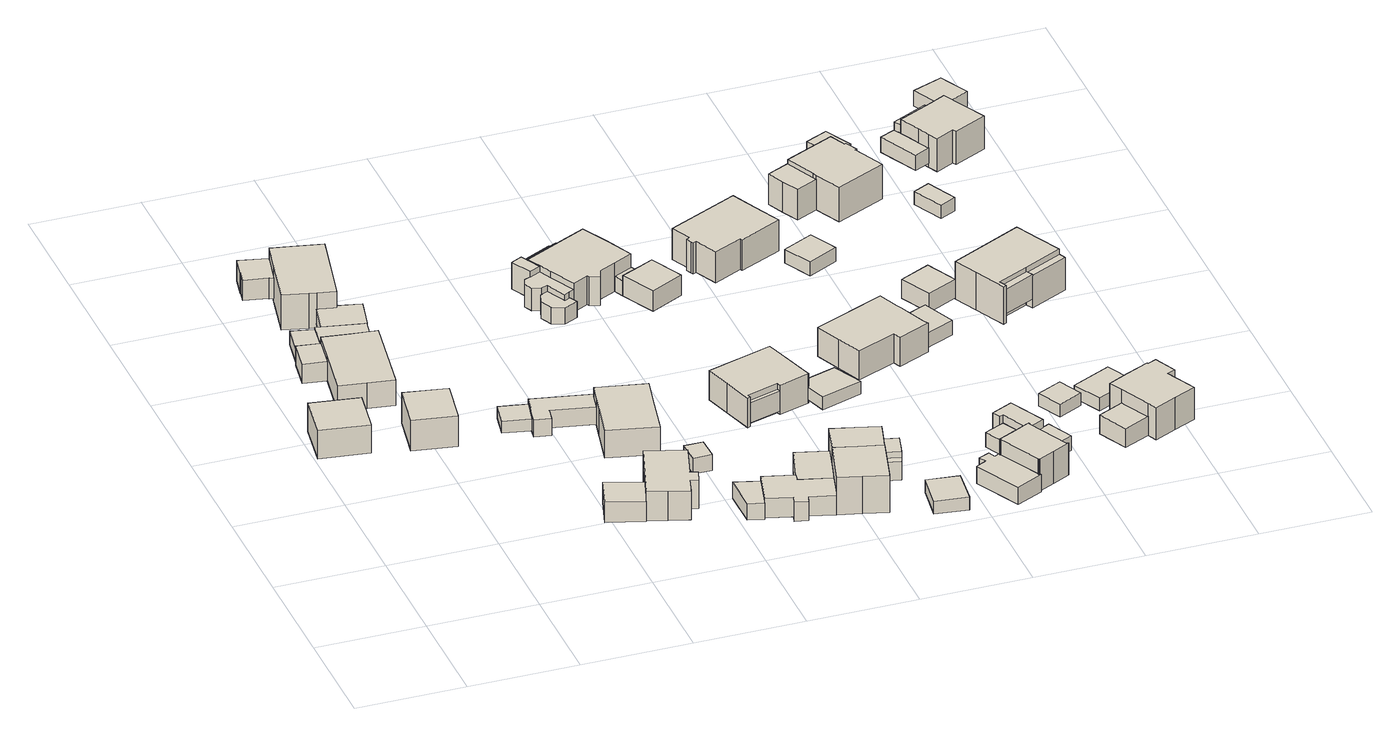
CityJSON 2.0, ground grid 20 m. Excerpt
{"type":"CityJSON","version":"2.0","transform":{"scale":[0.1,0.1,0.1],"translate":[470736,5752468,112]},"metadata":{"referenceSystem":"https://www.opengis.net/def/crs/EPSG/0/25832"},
"CityObjects":{
"building1":{"type":"Building","attributes":{"Gemeindeschluessel":"05711000","BezugspunktDach":"2000","function":"31001_1010","measuredHeight":7.21},"address":[{"country":"Germany","locality":"Bielefeld","thoroughfareNumber":"38c","thoroughfareName":"Alte Paderborner Landstraße"}],"geometry":[{"type":"Solid","lod":"1","boundaries":[[[[0,1,2,3]],[[4,5,6,7]],[[4,7,3,2]],[[5,4,2,1]],[[6,5,1,0]],[[7,6,0,3]]]]}]},
"building2":{"type":"Building","attributes":{"Gemeindeschluessel":"05711000","BezugspunktDach":"2000","function":"51009_1610","measuredHeight":2.61},"address":[{"country":"Germany"}],"geometry":[{"type":"Solid","lod":"1","boundaries":[[[[8,9,10,11]],[[12,13,14,15]],[[12,15,11,10]],[[13,12,10,9]],[[14,13,9,8]],[[15,14,8,11]]]]}]},
"building3":{"type":"Building","attributes":{"Gemeindeschluessel":"05711000","function":"31001_1010"},"address":[{"country":"Germany","locality":"Bielefeld","thoroughfareNumber":"22","thoroughfareName":"Spierenweg"}],"children":["building3-1","building3-2"]},
"building3-1":{"type":"BuildingPart","attributes":{"BezugspunktDach":"2000","measuredHeight":6.2},"parents":["building3"],"geometry":[{"type":"Solid","lod":"1","boundaries":[[[[16,17,18,19,20,21,22,23]],[[24,25,26,27,28,29,30,31]],[[24,31,23,22]],[[25,24,22,21]],[[26,25,21,20]],[[27,26,20,19]],[[28,27,19,18]],[[29,28,18,17]],[[30,29,17,16]],[[31,30,16,23]]]]}]},
"building3-2":{"type":"BuildingPart","attributes":{"BezugspunktDach":"2000","measuredHeight":3.82},"parents":["building3"],"geometry":[{"type":"Solid","lod":"1","boundaries":[[[[32,33,34,35]],[[27,36,37,28]],[[27,28,35,34]],[[36,27,34,33]],[[37,36,33,32]],[[28,37,32,35]]]]}]},
"building4":{"type":"Building","attributes":{"Gemeindeschluessel":"05711000","BezugspunktDach":"2000","function":"31001_1010","measuredHeight":7.66},"address":[{"country":"Germany","locality":"Bielefeld","thoroughfareNumber":"38a","thoroughfareName":"Alte Paderborner Landstraße"}],"geometry":[{"type":"Solid","lod":"1","boundaries":[[[[38,39,40,41]],[[42,43,44,45]],[[42,45,41,40]],[[43,42,40,39]],[[44,43,39,38]],[[45,44,38,41]]]]}]},
"building5":{"type":"Building","attributes":{"Gemeindeschluessel":"05711000","BezugspunktDach":"2000","function":"31001_2460","measuredHeight":2.94},"address":[{"country":"Germany","locality":"Bielefeld","thoroughfareNumber":"22","thoroughfareName":"Spierenweg"}],"geometry":[{"type":"Solid","lod":"1","boundaries":[[[[46,47,48,49,50,51]],[[52,12,15,53,54,55]],[[52,55,51,50]],[[12,52,50,49]],[[15,12,49,48]],[[53,15,48,47]],[[54,53,47,46]],[[55,54,46,51]]]]}]},
"building6":{"type":"Building","attributes":{"Gemeindeschluessel":"05711000","function":"31001_1010"},"address":[{"country":"Germany","locality":"Bielefeld","thoroughfareNumber":"20","thoroughfareName":"Spierenweg"}],"children":["building6-1","building6-2"]},
"building6-1":{"type":"BuildingPart","attributes":{"BezugspunktDach":"2000","measuredHeight":8.31},"parents":["building6"],"geometry":[{"type":"Solid","lod":"1","boundaries":[[[[56,57,58,59,60,61,62,63,64]],[[65,66,67,68,69,70,71,72,73]],[[65,73,64,63]],[[66,65,63,62]],[[67,66,62,61]],[[68,67,61,60]],[[69,68,60,59]],[[70,69,59,58]],[[71,70,58,57]],[[72,71,57,56]],[[73,72,56,64]]]]}]},
"building6-2":{"type":"BuildingPart","attributes":{"BezugspunktDach":"2000","measuredHeight":4.59},"address":[{"country":"Germany","locality":"Bielefeld","thoroughfareNumber":"20","thoroughfareName":"Spierenweg"}],"parents":["building6"],"geometry":[{"type":"Solid","lod":"1","boundaries":[[[[74,75,76,77,78,79,80,81,82,83]],[[84,85,86,87,88,89,90,91,92,93]],[[84,93,83,82]],[[85,84,82,81]],[[86,85,81,80]],[[87,86,80,79]],[[88,87,79,78]],[[89,88,78,77]],[[90,89,77,76]],[[91,90,76,75]],[[92,91,75,74]],[[93,92,74,83]]]]}]},
"building7":{"type":"Building","attributes":{"Gemeindeschluessel":"05711000","BezugspunktDach":"2000","function":"31001_2460","measuredHeight":2.85},"address":[{"country":"Germany","locality":"Bielefeld","thoroughfareNumber":"20","thoroughfareName":"Spierenweg"}],"geometry":[{"type":"Solid","lod":"1","boundaries":[[[[94,47,46,95,96,97,98,99]],[[100,101,102,103,104,105,106,107]],[[100,107,99,98]],[[101,100,98,97]],[[102,101,97,96]],[[103,102,96,95]],[[104,103,95,46]],[[105,104,46,47]],[[106,105,47,94]],[[107,106,94,99]]]]}]},
"building8":{"type":"Building","attributes":{"Gemeindeschluessel":"05711000","BezugspunktDach":"2000","function":"31001_1010","measuredHeight":3.9},"address":[{"country":"Germany","locality":"Bielefeld","thoroughfareNumber":"36","thoroughfareName":"Alte Paderborner Landstraße"}],"geometry":[{"type":"Solid","lod":"1","boundaries":[[[[108,109,110,111]],[[112,113,114,115]],[[112,115,111,110]],[[113,112,110,109]],[[114,113,109,108]],[[115,114,108,111]]]]}]},
"building9":{"type":"Building","attributes":{"Gemeindeschluessel":"05711000","BezugspunktDach":"2000","function":"51009_1610","measuredHeight":2.23},"address":[{"country":"Germany"}],"geometry":[{"type":"Solid","lod":"1","boundaries":[[[[116,117,118,119]],[[120,121,122,123]],[[120,123,119,118]],[[121,120,118,117]],[[122,121,117,116]],[[123,122,116,119]]]]}]},
"building10":{"type":"Building","attributes":{"Gemeindeschluessel":"05711000","BezugspunktDach":"2000","function":"31001_1010","measuredHeight":8.1},"address":[{"country":"Germany","locality":"Bielefeld","thoroughfareNumber":"36","thoroughfareName":"Alte Paderborner Landstraße"}],"geometry":[{"type":"Solid","lod":"1","boundaries":[[[[124,125,126,127,128,129,130,131,132,133,134]],[[135,136,137,138,139,140,141,142,143,144,145]],[[135,145,134,133]],[[136,135,133,132]],[[137,136,132,131]],[[138,137,131,130]],[[139,138,130,129]],[[140,139,129,128]],[[141,140,128,127]],[[142,141,127,126]],[[143,142,126,125]],[[144,143,125,124]],[[145,144,124,134]]]]}]},
"building11":{"type":"Building","attributes":{"Gemeindeschluessel":"05711000","BezugspunktDach":"2000","function":"31001_2460","measuredHeight":4.68},"address":[{"country":"Germany","locality":"Bielefeld","thoroughfareNumber":"13","thoroughfareName":"Spierenweg"}],"geometry":[{"type":"Solid","lod":"1","boundaries":[[[[146,147,148,149,150,151,152,153,154,155,156]],[[157,158,159,160,161,162,163,164,165,166,167]],[[157,167,156,155]],[[158,157,155,154]],[[159,158,154,153]],[[160,159,153,152]],[[161,160,152,151]],[[162,161,151,150]],[[163,162,150,149]],[[164,163,149,148]],[[165,164,148,147]],[[166,165,147,146]],[[167,166,146,156]]]]}]},
"building12":{"type":"Building","attributes":{"Gemeindeschluessel":"05711000","BezugspunktDach":"2000","function":"31001_1010","measuredHeight":7.27},"address":[{"country":"Germany","locality":"Bielefeld","thoroughfareNumber":"13","thoroughfareName":"Spierenweg"}],"geometry":[{"type":"Solid","lod":"1","boundaries":[[[[168,169,170,171,172,173,174,175]],[[176,177,178,179,180,181,182,183]],[[176,183,175,174]],[[177,176,174,173]],[[178,177,173,172]],[[179,178,172,171]],[[180,179,171,170]],[[181,180,170,169]],[[182,181,169,168]],[[183,182,168,175]]]]}]},
"building13":{"type":"Building","attributes":{"Gemeindeschluessel":"05711000","BezugspunktDach":"2000","function":"51009_1611","measuredHeight":3.16},"address":[{"country":"Germany"}],"geometry":[{"type":"Solid","lod":"1","boundaries":[[[[184,185,186,187]],[[188,189,190,191]],[[188,191,187,186]],[[189,188,186,185]],[[190,189,185,184]],[[191,190,184,187]]]]}]},
"building14":{"type":"Building","attributes":{"Gemeindeschluessel":"05711000","BezugspunktDach":"2000","function":"31001_9998","measuredHeight":3.66},"address":[{"country":"Germany","locality":"Bielefeld","thoroughfareNumber":"36","thoroughfareName":"Alte Paderborner Landstraße"}],"geometry":[{"type":"Solid","lod":"1","boundaries":[[[[192,193,194,195]],[[196,197,198,199]],[[196,199,195,194]],[[197,196,194,193]],[[198,197,193,192]],[[199,198,192,195]]]]}]},
"building15":{"type":"Building","attributes":{"Gemeindeschluessel":"05711000","BezugspunktDach":"2000","function":"31001_1100","measuredHeight":3.79},"address":[{"country":"Germany","locality":"Bielefeld","thoroughfareNumber":"34","thoroughfareName":"Alte Paderborner Landstraße"}],"geometry":[{"type":"Solid","lod":"1","boundaries":[[[[200,201,202,203,204,205,206,207,208,209]],[[210,211,212,213,214,215,216,217,218,219]],[[210,219,209,208]],[[211,210,208,207]],[[212,211,207,206]],[[213,212,206,205]],[[214,213,205,204]],[[215,214,204,203]],[[216,215,203,202]],[[217,216,202,201]],[[218,217,201,200]],[[219,218,200,209]]]]}]},
"building16":{"type":"Building","attributes":{"Gemeindeschluessel":"05711000","BezugspunktDach":"2000","function":"51009_1610","measuredHeight":5.5},"address":[{"country":"Germany"}],"geometry":[{"type":"Solid","lod":"1","boundaries":[[[[220,221,222,223]],[[224,225,226,227]],[[224,227,223,222]],[[225,224,222,221]],[[226,225,221,220]],[[227,226,220,223]]]]}]},
"building17":{"type":"Building","attributes":{"Gemeindeschluessel":"05711000","BezugspunktDach":"2000","function":"31001_1100","measuredHeight":3.75},"address":[{"country":"Germany","locality":"Bielefeld","thoroughfareNumber":"34","thoroughfareName":"Alte Paderborner Landstraße"}],"geometry":[{"type":"Solid","lod":"1","boundaries":[[[[228,229,201,200,209,230]],[[219,218,217,231,232,233]],[[219,233,230,209]],[[218,219,209,200]],[[217,218,200,201]],[[231,217,201,229]],[[232,231,229,228]],[[233,232,228,230]]]]}]},
"building18":{"type":"Building","attributes":{"Gemeindeschluessel":"05711000","BezugspunktDach":"2000","function":"31001_1100","measuredHeight":9.77},"address":[{"country":"Germany","locality":"Bielefeld","thoroughfareNumber":"34","thoroughfareName":"Alte Paderborner Landstraße"}],"geometry":[{"type":"Solid","lod":"1","boundaries":[[[[234,235,236,237,238,239,240]],[[241,242,243,244,245,246,247]],[[241,247,240,239]],[[242,241,239,238]],[[243,242,238,237]],[[244,243,237,236]],[[245,244,236,235]],[[246,245,235,234]],[[247,246,234,240]]]]}]},
"building19":{"type":"Building","attributes":{"Gemeindeschluessel":"05711000","function":"31001_1010"},"address":[{"country":"Germany","locality":"Bielefeld","thoroughfareNumber":"16","thoroughfareName":"Spierenweg"}],"children":["building19-1","building19-2","building19-3","building19-4","building19-5"]},
"building19-1":{"type":"BuildingPart","attributes":{"BezugspunktDach":"2000","measuredHeight":8.04},"parents":["building19"],"geometry":[{"type":"Solid","lod":"1","boundaries":[[[[248,249,250,251,252,253,254,255,256,257,258,259,260]],[[261,262,263,264,265,266,267,268,269,270,271,272,273]],[[261,273,260,259]],[[262,261,259,258]],[[263,262,258,257]],[[264,263,257,256]],[[265,264,256,255]],[[266,265,255,254]],[[267,266,254,253]],[[268,267,253,252]],[[269,268,252,251]],[[270,269,251,250]],[[271,270,250,249]],[[272,271,249,248]],[[273,272,248,260]]]]}]},
"building19-2":{"type":"BuildingPart","attributes":{"BezugspunktDach":"2000","measuredHeight":4.41},"parents":["building19"],"geometry":[{"type":"Solid","lod":"1","boundaries":[[[[274,275,276,277,278,279,280,281,282,283]],[[264,284,285,286,287,288,289,290,291,266]],[[264,266,283,282]],[[284,264,282,281]],[[285,284,281,280]],[[286,285,280,279]],[[287,286,279,278]],[[288,287,278,277]],[[289,288,277,276]],[[290,289,276,275]],[[291,290,275,274]],[[266,291,274,283]]]]}]},
"building19-3":{"type":"BuildingPart","attributes":{"BezugspunktDach":"2000","measuredHeight":4.41},"parents":["building19"],"geometry":[{"type":"Solid","lod":"1","boundaries":[[[[292,293,294,295,296,297]],[[267,298,299,300,301,268]],[[267,268,297,296]],[[298,267,296,295]],[[299,298,295,294]],[[300,299,294,293]],[[301,300,293,292]],[[268,301,292,297]]]]}]},
"building19-4":{"type":"BuildingPart","attributes":{"BezugspunktDach":"2000","measuredHeight":3.15},"address":[{"country":"Germany","locality":"Bielefeld","thoroughfareNumber":"16","thoroughfareName":"Spierenweg"}],"parents":["building19"],"geometry":[{"type":"Solid","lod":"1","boundaries":[[[[302,303,304,305,306,307,308,309,310,311]],[[312,313,314,315,316,317,318,319,320,321]],[[312,321,311,310]],[[313,312,310,309]],[[314,313,309,308]],[[315,314,308,307]],[[316,315,307,306]],[[317,316,306,305]],[[318,317,305,304]],[[319,318,304,303]],[[320,319,303,302]],[[321,320,302,311]]]]}]},
"building19-5":{"type":"BuildingPart","attributes":{"BezugspunktDach":"2000","measuredHeight":3.58},"address":[{"country":"Germany","locality":"Bielefeld","thoroughfareNumber":"16","thoroughfareName":"Spierenweg"}],"parents":["building19"],"geometry":[{"type":"Solid","lod":"1","boundaries":[[[[322,323,324,325]],[[299,326,327,300]],[[299,300,325,324]],[[326,299,324,323]],[[327,326,323,322]],[[300,327,322,325]]]]}]},
"building20":{"type":"Building","attributes":{"Gemeindeschluessel":"05711000","function":"31001_1010"},"address":[{"country":"Germany","locality":"Bielefeld","thoroughfareNumber":"11","thoroughfareName":"Spierenweg"}],"children":["building20-1","building20-2"]},
"building20-1":{"type":"BuildingPart","attributes":{"BezugspunktDach":"2000","measuredHeight":7.58},"parents":["building20"],"geometry":[{"type":"Solid","lod":"1","boundaries":[[[[328,329,330,331,332,333,334,335,336,337,338,339]],[[340,341,342,343,344,345,346,347,348,349,350,351]],[[340,351,339,338]],[[341,340,338,337]],[[342,341,337,336]],[[343,342,336,335]],[[344,343,335,334]],[[345,344,334,333]],[[346,345,333,332]],[[347,346,332,331]],[[348,347,331,330]],[[349,348,330,329]],[[350,349,329,328]],[[351,350,328,339]]]]}]},
"building20-2":{"type":"BuildingPart","attributes":{"BezugspunktDach":"2000","measuredHeight":4},"address":[{"country":"Germany","locality":"Bielefeld","thoroughfareNumber":"11","thoroughfareName":"Spierenweg"}],"parents":["building20"],"geometry":[{"type":"Solid","lod":"1","boundaries":[[[[352,353,354,355]],[[356,357,358,359]],[[356,359,355,354]],[[357,356,354,353]],[[358,357,353,352]],[[359,358,352,355]]]]}]},
"building21":{"type":"Building","attributes":{"Gemeindeschluessel":"05711000","function":"31001_1100"},"address":[{"country":"Germany","locality":"Bielefeld","thoroughfareNumber":"34","thoroughfareName":"Alte Paderborner Landstraße"}],"children":["building21-1","building21-2","building21-3"]},
"building21-1":{"type":"BuildingPart","attributes":{"BezugspunktDach":"2000","measuredHeight":9.9},"parents":["building21"],"geometry":[{"type":"Solid","lod":"1","boundaries":[[[[360,361,362,363,236,235,234,364]],[[365,366,233,367,368,369,370,371]],[[365,371,364,234]],[[366,365,234,235]],[[233,366,235,236]],[[367,233,236,363]],[[368,367,363,362]],[[369,368,362,361]],[[370,369,361,360]],[[371,370,360,364]]]]}]},
"building21-2":{"type":"BuildingPart","attributes":{"BezugspunktDach":"2000","measuredHeight":4.86},"parents":["building21"],"geometry":[{"type":"Solid","lod":"1","boundaries":[[[[372,373,374,375]],[[376,370,369,377]],[[376,377,375,374]],[[370,376,374,373]],[[369,370,373,372]],[[377,369,372,375]]]]}]},
"building21-3":{"type":"BuildingPart","attributes":{"BezugspunktDach":"2000","measuredHeight":3.62},"address":[{"country":"Germany","locality":"Bielefeld","thoroughfareNumber":"34","thoroughfareName":"Alte Paderborner Landstraße"}],"parents":["building21"],"geometry":[{"type":"Solid","lod":"1","boundaries":[[[[378,379,380,381]],[[382,383,384,385]],[[382,385,381,380]],[[383,382,380,379]],[[384,383,379,378]],[[385,384,378,381]]]]}]},
"building22":{"type":"Building","attributes":{"Gemeindeschluessel":"05711000","BezugspunktDach":"2000","function":"51009_1610","measuredHeight":3.71},"address":[{"country":"Germany"}],"geometry":[{"type":"Solid","lod":"1","boundaries":[[[[386,387,388,389]],[[390,272,271,391]],[[390,391,389,388]],[[272,390,388,387]],[[271,272,387,386]],[[391,271,386,389]]]]}]},
"building23":{"type":"Building","attributes":{"Gemeindeschluessel":"05711000","BezugspunktDach":"2000","function":"31001_2460","measuredHeight":5.16},"address":[{"country":"Germany","locality":"Bielefeld","thoroughfareNumber":"16","thoroughfareName":"Spierenweg"}],"geometry":[{"type":"Solid","lod":"1","boundaries":[[[[392,393,394,395,396]],[[397,390,391,398,399]],[[397,399,396,395]],[[390,397,395,394]],[[391,390,394,393]],[[398,391,393,392]],[[399,398,392,396]]]]}]},
"building24":{"type":"Building","attributes":{"Gemeindeschluessel":"05711000","BezugspunktDach":"2000","function":"51009_1611","measuredHeight":2.55},"address":[{"country":"Germany"}],"geometry":[{"type":"Solid","lod":"1","boundaries":[[[[400,401,402,403]],[[404,405,406,407]],[[404,407,403,402]],[[405,404,402,401]],[[406,405,401,400]],[[407,406,400,403]]]]}]},
"building25":{"type":"Building","attributes":{"Gemeindeschluessel":"05711000","BezugspunktDach":"2000","function":"51009_1611","measuredHeight":2.5},"address":[{"country":"Germany"}],"geometry":[{"type":"Solid","lod":"1","boundaries":[[[[408,409,410,411,412,413]],[[414,415,416,417,418,419]],[[414,419,413,412]],[[415,414,412,411]],[[416,415,411,410]],[[417,416,410,409]],[[418,417,409,408]],[[419,418,408,413]]]]}]},
"building26":{"type":"Building","attributes":{"Gemeindeschluessel":"05711000","BezugspunktDach":"2000","function":"31001_1010","measuredHeight":3.34},"address":[{"country":"Germany","locality":"Bielefeld","thoroughfareNumber":"90","thoroughfareName":"Ginsterweg"}],"geometry":[{"type":"Solid","lod":"1","boundaries":[[[[420,421,422,423,424,425,426,427,428,429,430,431,432,433,434,435]],[[436,437,438,439,440,441,442,443,444,445,446,447,448,449,450,451]],[[436,451,435,434]],[[437,436,434,433]],[[438,437,433,432]],[[439,438,432,431]],[[440,439,431,430]],[[441,440,430,429]],[[442,441,429,428]],[[443,442,428,427]],[[444,443,427,426]],[[445,444,426,425]],[[446,445,425,424]],[[447,446,424,423]],[[448,447,423,422]],[[449,448,422,421]],[[450,449,421,420]],[[451,450,420,435]]]]}]},
"building27":{"type":"Building","attributes":{"Gemeindeschluessel":"05711000","BezugspunktDach":"2000","function":"31001_1010","measuredHeight":7.85},"address":[{"country":"Germany","locality":"Bielefeld","thoroughfareNumber":"14","thoroughfareName":"Spierenweg"}],"geometry":[{"type":"Solid","lod":"1","boundaries":[[[[452,453,454,455,456,457,458,459,460,461,462,463]],[[464,465,466,467,468,469,470,471,472,473,474,475]],[[464,475,463,462]],[[465,464,462,461]],[[466,465,461,460]],[[467,466,460,459]],[[468,467,459,458]],[[469,468,458,457]],[[470,469,457,456]],[[471,470,456,455]],[[472,471,455,454]],[[473,472,454,453]],[[474,473,453,452]],[[475,474,452,463]]]]}]},
"building28":{"type":"Building","attributes":{"Gemeindeschluessel":"05711000","BezugspunktDach":"2000","function":"31001_1010","measuredHeight":8.61},"address":[{"country":"Germany","locality":"Bielefeld","thoroughfareNumber":"90","thoroughfareName":"Ginsterweg"}],"geometry":[{"type":"Solid","lod":"1","boundaries":[[[[476,477,478,479,480,481,482,483,484,485,486,487,488,489,490,491,492,493,494,495]],[[496,497,498,499,500,501,502,503,504,505,506,507,508,509,510,511,512,513,514,515]],[[496,515,495,494]],[[497,496,494,493]],[[498,497,493,492]],[[499,498,492,491]],[[500,499,491,490]],[[501,500,490,489]],[[502,501,489,488]],[[503,502,488,487]],[[504,503,487,486]],[[505,504,486,485]],[[506,505,485,484]],[[507,506,484,483]],[[508,507,483,482]],[[509,508,482,481]],[[510,509,481,480]],[[511,510,480,479]],[[512,511,479,478]],[[513,512,478,477]],[[514,513,477,476]],[[515,514,476,495]]]]}]},
"building29":{"type":"Building","attributes":{"Gemeindeschluessel":"05711000","BezugspunktDach":"2000","function":"31001_1010","measuredHeight":7.91},"address":[{"country":"Germany","locality":"Bielefeld","thoroughfareNumber":"9","thoroughfareName":"Spierenweg"}],"geometry":[{"type":"Solid","lod":"1","boundaries":[[[[516,517,518,519,520,521,522,523,524,525]],[[526,527,528,529,530,531,532,533,534,535]],[[526,535,525,524]],[[527,526,524,523]],[[528,527,523,522]],[[529,528,522,521]],[[530,529,521,520]],[[531,530,520,519]],[[532,531,519,518]],[[533,532,518,517]],[[534,533,517,516]],[[535,534,516,525]]]]}]},
"building30":{"type":"Building","attributes":{"Gemeindeschluessel":"05711000","BezugspunktDach":"2000","function":"31001_9998","measuredHeight":2.85},"address":[{"country":"Germany","locality":"Bielefeld","thoroughfareNumber":"90","thoroughfareName":"Ginsterweg"}],"geometry":[{"type":"Solid","lod":"1","boundaries":[[[[536,537,538,539,540,541,542,543]],[[544,545,546,547,548,549,550,551]],[[544,551,543,542]],[[545,544,542,541]],[[546,545,541,540]],[[547,546,540,539]],[[548,547,539,538]],[[549,548,538,537]],[[550,549,537,536]],[[551,550,536,543]]]]}]},
"building31":{"type":"Building","attributes":{"Gemeindeschluessel":"05711000","BezugspunktDach":"2100","function":"31001_2460","measuredHeight":4.49},"address":[{"country":"Germany","locality":"Bielefeld","thoroughfareNumber":"90","thoroughfareName":"Ginsterweg"}],"geometry":[{"type":"Solid","lod":"1","boundaries":[[[[552,553,554,555,556,557,558,559,560,561]],[[562,563,564,551,550,549,548,547,565,566]],[[562,566,561,560]],[[563,562,560,559]],[[564,563,559,558]],[[551,564,558,557]],[[550,551,557,556]],[[549,550,556,555]],[[548,549,555,554]],[[547,548,554,553]],[[565,547,553,552]],[[566,565,552,561]]]]}]},
"building32":{"type":"Building","attributes":{"Gemeindeschluessel":"05711000","BezugspunktDach":"2000","function":"51009_1610","measuredHeight":2.87},"address":[{"country":"Germany"}],"geometry":[{"type":"Solid","lod":"1","boundaries":[[[[567,568,569,570,571,572,573,574,575]],[[576,577,578,579,580,581,582,583,584]],[[576,584,575,574]],[[577,576,574,573]],[[578,577,573,572]],[[579,578,572,571]],[[580,579,571,570]],[[581,580,570,569]],[[582,581,569,568]],[[583,582,568,567]],[[584,583,567,575]]]]}]},
"building33":{"type":"Building","attributes":{"Gemeindeschluessel":"05711000","BezugspunktDach":"2000","function":"31001_2460","measuredHeight":2.75},"address":[{"country":"Germany","locality":"Bielefeld","thoroughfareNumber":"14","thoroughfareName":"Spierenweg"}],"geometry":[{"type":"Solid","lod":"1","boundaries":[[[[585,586,587,588]],[[589,590,591,592]],[[589,592,588,587]],[[590,589,587,586]],[[591,590,586,585]],[[592,591,585,588]]]]}]},
"building34":{"type":"Building","attributes":{"Gemeindeschluessel":"05711000","BezugspunktDach":"2000","function":"31001_2460","measuredHeight":2.88},"address":[{"country":"Germany","locality":"Bielefeld","thoroughfareNumber":"9","thoroughfareName":"Spierenweg"}],"geometry":[{"type":"Solid","lod":"1","boundaries":[[[[593,594,595,596]],[[534,532,597,598]],[[534,598,596,595]],[[532,534,595,594]],[[597,532,594,593]],[[598,597,593,596]]]]}]},
"building35":{"type":"Building","attributes":{"Gemeindeschluessel":"05711000","BezugspunktDach":"2000","function":"31001_9998","measuredHeight":2.95},"address":[{"country":"Germany","locality":"Bielefeld","thoroughfareNumber":"88","thoroughfareName":"Ginsterweg"}],"geometry":[{"type":"Solid","lod":"1","boundaries":[[[[599,600,601,602]],[[603,604,605,606]],[[603,606,602,601]],[[604,603,601,600]],[[605,604,600,599]],[[606,605,599,602]]]]}]},
"building36":{"type":"Building","attributes":{"Gemeindeschluessel":"05711000","BezugspunktDach":"2000","function":"51009_1611","measuredHeight":3.74},"address":[{"country":"Germany"}],"geometry":[{"type":"Solid","lod":"1","boundaries":[[[[607,608,609,610]],[[611,612,613,614]],[[611,614,610,609]],[[612,611,609,608]],[[613,612,608,607]],[[614,613,607,610]]]]}]},
"building37":{"type":"Building","attributes":{"Gemeindeschluessel":"05711000","function":"31001_1010"},"address":[{"country":"Germany","locality":"Bielefeld","thoroughfareNumber":"12","thoroughfareName":"Spierenweg"}],"children":["building37-1","building37-2"]},
"building37-1":{"type":"BuildingPart","attributes":{"BezugspunktDach":"2000","measuredHeight":8.59},"parents":["building37"],"geometry":[{"type":"Solid","lod":"1","boundaries":[[[[615,616,617,618,619,620,621,622,623,624,625]],[[626,627,628,629,630,631,632,633,634,635,636]],[[626,636,625,624]],[[627,626,624,623]],[[628,627,623,622]],[[629,628,622,621]],[[630,629,621,620]],[[631,630,620,619]],[[632,631,619,618]],[[633,632,618,617]],[[634,633,617,616]],[[635,634,616,615]],[[636,635,615,625]]]]}]},
"building37-2":{"type":"BuildingPart","attributes":{"BezugspunktDach":"2000","measuredHeight":7.03},"parents":["building37"],"geometry":[{"type":"Solid","lod":"1","boundaries":[[[[637,638,639,640,641,642]],[[643,644,645,635,646,633]],[[643,633,642,641]],[[644,643,641,640]],[[645,644,640,639]],[[635,645,639,638]],[[646,635,638,637]],[[633,646,637,642]]]]}]},
"building38":{"type":"Building","attributes":{"Gemeindeschluessel":"05711000","BezugspunktDach":"2000","function":"31001_2460","measuredHeight":2.46},"address":[{"country":"Germany","locality":"Bielefeld","thoroughfareNumber":"88","thoroughfareName":"Ginsterweg"}],"geometry":[{"type":"Solid","lod":"1","boundaries":[[[[647,648,649,650]],[[651,652,653,654]],[[651,654,650,649]],[[652,651,649,648]],[[653,652,648,647]],[[654,653,647,650]]]]}]},
"building39":{"type":"Building","attributes":{"Gemeindeschluessel":"05711000","function":"31001_1010"},"address":[{"country":"Germany","locality":"Bielefeld","thoroughfareNumber":"88","thoroughfareName":"Ginsterweg"}],"children":["building39-1","building39-2"]},
"building39-1":{"type":"BuildingPart","attributes":{"BezugspunktDach":"2000","measuredHeight":10.26},"parents":["building39"],"geometry":[{"type":"Solid","lod":"1","boundaries":[[[[655,656,657,658,659,660,661,662,663,664,665,666]],[[667,668,669,670,671,672,673,674,675,676,677,678]],[[667,678,666,665]],[[668,667,665,664]],[[669,668,664,663]],[[670,669,663,662]],[[671,670,662,661]],[[672,671,661,660]],[[673,672,660,659]],[[674,673,659,658]],[[675,674,658,657]],[[676,675,657,656]],[[677,676,656,655]],[[678,677,655,666]]]]}]},
"building39-2":{"type":"BuildingPart","attributes":{"BezugspunktDach":"2000","measuredHeight":3.64},"address":[{"country":"Germany","locality":"Bielefeld","thoroughfareNumber":"88","thoroughfareName":"Ginsterweg"}],"parents":["building39"],"geometry":[{"type":"Solid","lod":"1","boundaries":[[[[679,680,681,682]],[[683,684,673,672]],[[683,672,682,681]],[[684,683,681,680]],[[673,684,680,679]],[[672,673,679,682]]]]}]},
"building40":{"type":"Building","attributes":{"Gemeindeschluessel":"05711000","function":"31001_1010"},"address":[{"country":"Germany","locality":"Bielefeld","thoroughfareNumber":"7","thoroughfareName":"Spierenweg"}],"children":["building40-1","building40-2","building40-3"]},
"building40-1":{"type":"BuildingPart","attributes":{"BezugspunktDach":"2000","measuredHeight":9.19},"parents":["building40"],"geometry":[{"type":"Solid","lod":"1","boundaries":[[[[685,686,687,688,689,690,691,692,693]],[[694,695,696,697,698,699,700,701,702]],[[694,702,693,692]],[[695,694,692,691]],[[696,695,691,690]],[[697,696,690,689]],[[698,697,689,688]],[[699,698,688,687]],[[700,699,687,686]],[[701,700,686,685]],[[702,701,685,693]]]]}]},
"building40-2":{"type":"BuildingPart","attributes":{"BezugspunktDach":"2000","measuredHeight":6.39},"parents":["building40"],"geometry":[{"type":"Solid","lod":"1","boundaries":[[[[703,704,705,706]],[[707,700,699,708]],[[707,708,706,705]],[[700,707,705,704]],[[699,700,704,703]],[[708,699,703,706]]]]}]},
"building40-3":{"type":"BuildingPart","attributes":{"BezugspunktDach":"2000","measuredHeight":4.79},"address":[{"country":"Germany","locality":"Bielefeld","thoroughfareNumber":"7","thoroughfareName":"Spierenweg"}],"parents":["building40"],"geometry":[{"type":"Solid","lod":"1","boundaries":[[[[709,710,711,712]],[[713,714,715,716]],[[713,716,712,711]],[[714,713,711,710]],[[715,714,710,709]],[[716,715,709,712]]]]}]},
"building41":{"type":"Building","attributes":{"Gemeindeschluessel":"05711000","BezugspunktDach":"2000","function":"31001_9998","measuredHeight":3.25},"address":[{"country":"Germany","locality":"Bielefeld","thoroughfareNumber":"12","thoroughfareName":"Spierenweg"}],"geometry":[{"type":"Solid","lod":"1","boundaries":[[[[717,718,719,720]],[[721,722,723,724]],[[721,724,720,719]],[[722,721,719,718]],[[723,722,718,717]],[[724,723,717,720]]]]}]},
"building42":{"type":"Building","attributes":{"Gemeindeschluessel":"05711000","BezugspunktDach":"2000","function":"31001_2460","measuredHeight":2.55},"address":[{"country":"Germany","locality":"Bielefeld","thoroughfareNumber":"12","thoroughfareName":"Spierenweg"}],"geometry":[{"type":"Solid","lod":"1","boundaries":[[[[725,726,727,728]],[[729,730,731,732]],[[729,732,728,727]],[[730,729,727,726]],[[731,730,726,725]],[[732,731,725,728]]]]}]},
"building43":{"type":"Building","attributes":{"Gemeindeschluessel":"05711000","function":"31001_1010"},"address":[{"country":"Germany","locality":"Bielefeld","thoroughfareNumber":"10","thoroughfareName":"Spierenweg"}],"children":["building43-1","building43-2","building43-3"]},
"building43-1":{"type":"BuildingPart","attributes":{"BezugspunktDach":"2000","measuredHeight":8.03},"parents":["building43"],"geometry":[{"type":"Solid","lod":"1","boundaries":[[[[733,734,735,736,737,738,739,740,741,742]],[[743,744,745,746,747,748,749,750,751,752]],[[743,752,742,741]],[[744,743,741,740]],[[745,744,740,739]],[[746,745,739,738]],[[747,746,738,737]],[[748,747,737,736]],[[749,748,736,735]],[[750,749,735,734]],[[751,750,734,733]],[[752,751,733,742]]]]}]},
"building43-2":{"type":"BuildingPart","attributes":{"BezugspunktDach":"2000","measuredHeight":5.41},"parents":["building43"],"geometry":[{"type":"Solid","lod":"1","boundaries":[[[[753,754,755,756]],[[748,757,758,749]],[[748,749,756,755]],[[757,748,755,754]],[[758,757,754,753]],[[749,758,753,756]]]]}]},
"building43-3":{"type":"BuildingPart","attributes":{"BezugspunktDach":"2000","measuredHeight":3.02},"address":[{"country":"Germany","locality":"Bielefeld","thoroughfareNumber":"10","thoroughfareName":"Spierenweg"}],"parents":["building43"],"geometry":[{"type":"Solid","lod":"1","boundaries":[[[[759,760,761,762]],[[763,764,765,766]],[[763,766,762,761]],[[764,763,761,760]],[[765,764,760,759]],[[766,765,759,762]]]]}]},
"building44":{"type":"Building","attributes":{"Gemeindeschluessel":"05711000","BezugspunktDach":"2000","function":"31001_2460","measuredHeight":2.99},"address":[{"country":"Germany","locality":"Bielefeld","thoroughfareNumber":"10","thoroughfareName":"Spierenweg"}],"geometry":[{"type":"Solid","lod":"1","boundaries":[[[[767,768,769,770]],[[771,772,773,774]],[[771,774,770,769]],[[772,771,769,768]],[[773,772,768,767]],[[774,773,767,770]]]]}]}
},
"vertices":[
[15,624,72],[2,539,72],[92,525,72],[105,610,72],[92,525,16],[2,539,16],[15,624,16],[105,610,16],
[78,888,43],[69,832,43],[111,826,43],[119,879,43],[111,826,17],[69,832,17],[78,888,17],[119,879,17],
[196,815,61],[159,819,61],[111,826,61],[102,769,61],[86,674,61],[135,666,61],[183,658,61],[208,813,61],[183,658,11],[135,666,11],[86,674,11],[102,769,11],[111,826,11],[159,819,11],[196,815,11],[208,813,11],
[69,832,49],[60,775,49],[102,769,49],[111,826,49],[60,775,11],[69,832,11],
[172,599,74],[157,512,74],[236,498,74],[251,585,74],[236,498,14],[157,512,14],[172,599,14],[251,585,14],
[202,862,47],[129,877,47],[119,879,47],[111,826,47],[196,815,47],[205,861,47],[196,815,17],[129,877,17],[202,862,17],[205,861,17],
[160,1081,78],[116,1090,78],[115,1090,78],[102,1032,78],[84,946,78],[130,935,78],[143,932,78],[175,925,78],[206,1071,78],[175,925,9],[143,932,9],[130,935,9],[84,946,9],[102,1032,9],[115,1090,9],[116,1090,9],[160,1081,9],[206,1071,9],
[63,1105,56],[55,1066,56],[56,1066,56],[51,1044,56],[95,1035,56],[95,1034,56],[102,1032,56],[115,1090,56],[116,1090,56],[117,1093,56],[116,1090,16],[115,1090,16],[102,1032,16],[95,1034,16],[95,1035,16],[51,1044,16],[56,1066,16],[55,1066,16],[63,1105,16],[117,1093,16],
[141,933,47],[206,861,47],[219,921,47],[176,930,47],[175,925,47],[143,932,47],[175,925,18],[176,930,18],[219,921,18],[206,861,18],[202,862,18],[129,877,18],[141,933,18],[143,932,18],
[404,256,52],[386,197,52],[452,176,52],[470,234,52],[452,176,12],[386,197,12],[404,256,12],[470,234,12],
[329,565,33],[320,519,33],[370,509,33],[380,555,33],[370,509,10],[320,519,10],[329,565,10],[380,555,10],
[541,209,71],[561,275,71],[526,286,71],[490,297,71],[470,234,71],[452,176,71],[487,164,71],[523,153,71],[533,186,71],[547,181,71],[554,204,71],[547,181,14],[533,186,14],[523,153,14],[487,164,14],[452,176,14],[470,234,14],[490,297,14],[526,286,14],[561,275,14],[541,209,14],[554,204,14],
[380,555,43],[376,535,43],[370,509,43],[367,491,43],[396,485,43],[401,509,43],[478,493,43],[482,513,43],[484,523,43],[488,523,43],[490,532,43],[488,523,9],[484,523,9],[482,513,9],[478,493,9],[401,509,9],[396,485,9],[367,491,9],[370,509,9],[376,535,9],[380,555,9],[490,532,9],
[575,504,62],[488,523,62],[484,523,62],[478,493,62],[470,457,62],[456,391,62],[547,371,62],[561,438,62],[547,371,8],[456,391,8],[470,457,8],[478,493,8],[484,523,8],[488,523,8],[575,504,8],[561,438,8],
[609,188,49],[609,116,49],[637,108,49],[654,175,49],[637,108,17],[609,116,17],[609,188,17],[654,175,17],
[608,329,44],[574,329,44],[575,287,44],[609,287,44],[575,287,13],[574,329,13],[608,329,13],[609,287,13],
[708,145,58],[711,160,58],[654,175,58],[637,108,58],[684,95,58],[680,81,58],[703,75,58],[707,89,58],[753,76,58],[767,130,58],[753,76,20],[707,89,20],[703,75,20],[680,81,20],[684,95,20],[637,108,20],[654,175,20],[711,160,20],[708,145,20],[767,130,20],
[502,928,74],[482,918,74],[501,880,74],[521,890,74],[501,880,21],[482,918,21],[502,928,21],[521,890,21],
[789,211,58],[730,227,58],[777,166,58],[730,227,20],[789,211,20],[777,166,20],
[862,144,94],[819,155,94],[777,166,94],[753,75,94],[795,64,94],[838,52,94],[838,53,94],[838,52,21],[795,64,21],[753,75,21],[777,166,21],[819,155,21],[862,144,21],[838,53,21],
[641,855,76],[676,872,76],[651,925,76],[627,972,76],[582,950,76],[509,914,76],[521,890,76],[532,866,76],[556,818,76],[584,832,76],[586,828,76],[604,822,76],[610,840,76],[604,822,20],[586,828,20],[584,832,20],[556,818,20],[532,866,20],[521,890,20],[509,914,20],[582,950,20],[627,972,20],[651,925,20],[676,872,20],[641,855,20],[610,840,20],
[501,880,64],[489,875,64],[484,860,64],[491,845,64],[507,840,64],[518,845,64],[536,808,64],[546,813,64],[556,818,64],[521,890,64],[546,813,20],[536,808,20],[518,845,20],[507,840,20],[491,845,20],[484,860,20],[489,875,20],[501,880,20],
[576,964,64],[574,963,64],[526,939,64],[502,928,64],[509,914,64],[582,950,64],[502,928,20],[526,939,20],[574,963,20],[576,964,20],
[507,840,53],[507,838,53],[504,837,53],[497,816,53],[507,794,53],[529,786,53],[554,798,53],[546,813,53],[536,808,53],[518,845,53],[536,808,21],[546,813,21],[554,798,21],[529,786,21],[507,794,21],[497,816,21],[504,837,21],[507,838,21],[507,840,21],[518,845,21],
[568,977,52],[519,953,52],[526,939,52],[574,963,52],[519,953,20],[568,977,20],
[829,425,74],[823,444,74],[812,479,74],[797,527,74],[677,490,74],[691,442,74],[708,387,74],[713,389,74],[711,396,74],[770,414,74],[772,407,74],[827,424,74],[772,407,16],[770,414,16],[711,396,16],[713,389,16],[708,387,16],[691,442,16],[677,490,16],[797,527,16],[812,479,16],[823,444,16],[829,425,16],[827,424,16],
[770,414,63],[711,396,63],[713,389,63],[772,407,63],[713,389,23],[711,396,23],[770,414,23],[772,407,23],
[866,160,94],[877,200,94],[834,212,94],[792,223,94],[862,146,94],[862,144,20],[819,155,20],[792,223,20],[834,212,20],[877,200,20],[866,160,20],[862,146,20],
[877,200,69],[866,160,69],[895,152,69],[906,193,69],[895,152,20],[906,193,20],
[866,160,58],[862,146,58],[891,139,58],[895,152,58],[891,139,22],[862,146,22],[866,160,22],[895,152,22],
[676,872,50],[641,855,50],[649,837,50],[685,854,50],[649,837,20],[685,854,20],
[711,867,60],[685,854,60],[649,837,60],[680,775,60],[741,806,60],[680,775,20],[711,867,20],[741,806,20],
[914,89,47],[905,21,47],[965,13,47],[973,81,47],[965,13,22],[905,21,22],[914,89,22],[973,81,22],
[889,465,49],[823,444,49],[829,425,49],[827,424,49],[840,385,49],[916,410,49],[840,385,24],[827,424,24],[829,425,24],[823,444,24],[889,465,24],[916,410,24],
[1017,109,56],[1024,96,56],[1004,86,56],[1047,1,56],[1096,25,56],[1095,27,56],[1093,25,56],[1092,28,56],[1093,28,56],[1054,106,56],[1053,105,56],[1052,107,56],[1053,108,56],[1052,110,56],[1043,105,56],[1037,118,56],[1043,105,22],[1052,110,22],[1053,108,22],[1052,107,22],[1053,105,22],[1054,106,22],[1093,28,22],[1092,28,22],[1093,25,22],[1095,27,22],[1096,25,22],[1047,1,22],[1004,86,22],[1024,96,22],[1017,109,22],[1037,118,22],
[917,932,80],[895,979,80],[765,917,80],[782,881,80],[776,877,80],[781,867,80],[783,863,80],[789,866,80],[809,824,80],[861,849,80],[863,845,80],[941,882,80],[863,845,19],[861,849,19],[809,824,19],[789,866,19],[783,863,19],[781,867,19],[776,877,19],[782,881,19],[765,917,19],[895,979,19],[917,932,19],[941,882,19],
[1116,136,86],[1115,138,86],[1114,138,86],[1111,137,86],[1088,125,86],[1084,123,86],[1057,110,86],[1053,108,86],[1052,107,86],[1053,105,86],[1054,106,86],[1093,28,86],[1092,28,86],[1093,25,86],[1095,27,86],[1124,41,86],[1156,57,86],[1154,59,86],[1153,58,86],[1115,136,86],[1153,58,23],[1154,59,23],[1156,57,23],[1124,41,23],[1095,27,23],[1093,25,23],[1092,28,23],[1093,28,23],[1054,106,23],[1053,105,23],[1052,107,23],[1053,108,23],[1057,110,23],[1084,123,23],[1088,125,23],[1111,137,23],[1114,138,23],[1115,138,23],[1116,136,23],[1115,136,23],
[1061,505,80],[1040,556,80],[1035,566,80],[1020,603,80],[889,546,80],[909,499,80],[929,453,80],[1001,484,80],[1007,470,80],[1066,496,80],[1007,470,23],[1001,484,23],[929,453,23],[909,499,23],[889,546,23],[1020,603,23],[1035,566,23],[1040,556,23],[1061,505,23],[1066,496,23],
[1105,150,50],[1118,157,50],[1094,206,50],[1087,203,50],[1057,189,50],[1076,149,50],[1088,125,50],[1111,137,50],[1088,125,21],[1076,149,21],[1057,189,21],[1087,203,21],[1094,206,21],[1118,157,21],[1105,150,21],[1111,137,21],
[1080,218,66],[1087,203,66],[1094,206,66],[1118,157,66],[1105,150,66],[1111,137,66],[1114,138,66],[1108,149,66],[1152,170,66],[1119,237,66],[1152,170,21],[1108,149,21],[1114,138,21],[1080,218,21],[1119,237,21],
[1152,170,51],[1108,149,51],[1114,138,51],[1115,138,51],[1116,136,51],[1115,136,51],[1132,102,51],[1187,129,51],[1164,176,51],[1187,129,22],[1132,102,22],[1115,136,22],[1116,136,22],[1115,138,22],[1114,138,22],[1108,149,22],[1152,170,22],[1164,176,22],
[992,867,49],[936,839,49],[962,787,49],[1018,815,49],[962,787,22],[936,839,22],[992,867,22],[1018,815,22],
[1096,593,52],[1035,566,52],[1061,505,52],[1122,532,52],[1096,593,23],[1122,532,23],
[1227,298,48],[1182,276,48],[1204,232,48],[1249,254,48],[1204,232,23],[1182,276,23],[1227,298,23],[1249,254,23],
[1141,706,53],[1085,679,53],[1113,622,53],[1169,649,53],[1113,622,16],[1085,679,16],[1141,706,16],[1169,649,16],
[1014,1040,89],[1039,985,89],[1042,978,89],[1065,930,89],[1157,973,89],[1131,1028,89],[1130,1030,89],[1133,1032,89],[1122,1055,89],[1119,1054,89],[1105,1083,89],[1119,1054,21],[1122,1055,21],[1133,1032,21],[1130,1030,21],[1131,1028,21],[1157,973,21],[1065,930,21],[1042,978,21],[1039,985,21],[1014,1040,21],[1105,1083,21],
[1028,1009,81],[1014,1040,81],[973,1021,81],[987,990,81],[1002,959,81],[1042,978,81],[1002,959,21],[987,990,21],[973,1021,21],[1028,1009,21],
[1319,316,47],[1247,281,47],[1273,229,47],[1345,264,47],[1273,229,22],[1247,281,22],[1319,316,22],[1345,264,22],
[1364,244,87],[1363,246,87],[1323,227,87],[1283,207,87],[1295,182,87],[1322,127,87],[1330,109,87],[1371,129,87],[1411,148,87],[1384,203,87],[1399,210,87],[1380,251,87],[1399,210,24],[1384,203,24],[1411,148,24],[1371,129,24],[1330,109,24],[1322,127,24],[1295,182,24],[1283,207,24],[1323,227,24],[1363,246,24],[1364,244,24],[1380,251,24],
[1295,182,61],[1248,159,61],[1274,104,61],[1322,127,61],[1274,104,24],[1248,159,24],
[1217,564,88],[1274,592,88],[1345,627,88],[1323,671,88],[1302,715,88],[1169,649,88],[1190,605,88],[1218,548,88],[1224,551,88],[1218,548,14],[1190,605,14],[1169,649,14],[1302,715,14],[1323,671,14],[1345,627,14],[1274,592,14],[1217,564,14],[1224,551,14],
[1345,627,78],[1274,592,78],[1281,579,78],[1351,613,78],[1281,579,14],[1351,613,14],
[1274,592,80],[1217,564,80],[1224,551,80],[1281,579,80],[1224,551,32],[1217,564,32],[1274,592,32],[1281,579,32],
[1126,1165,46],[1086,1146,46],[1112,1094,46],[1152,1114,46],[1112,1094,13],[1086,1146,13],[1126,1165,13],[1152,1114,13],
[1231,953,47],[1201,938,47],[1228,882,47],[1258,897,47],[1228,882,21],[1201,938,21],[1231,953,21],[1258,897,21],
[1352,1121,76],[1333,1159,76],[1306,1145,76],[1240,1113,76],[1258,1075,76],[1268,1054,76],[1277,1036,76],[1310,1053,76],[1314,1046,76],[1374,1076,76],[1314,1046,11],[1310,1053,11],[1277,1036,11],[1268,1054,11],[1258,1075,11],[1240,1113,11],[1306,1145,11],[1333,1159,11],[1352,1121,11],[1374,1076,11],
[1299,1159,65],[1233,1126,65],[1240,1113,65],[1306,1145,65],[1233,1126,11],[1299,1159,11],
[1233,1126,49],[1205,1113,49],[1240,1040,49],[1268,1054,49],[1240,1040,19],[1205,1113,19],[1233,1126,19],[1268,1054,19],
[1363,1258,45],[1307,1236,45],[1336,1177,45],[1390,1204,45],[1336,1177,15],[1307,1236,15],[1363,1258,15],[1390,1204,15]
]}
